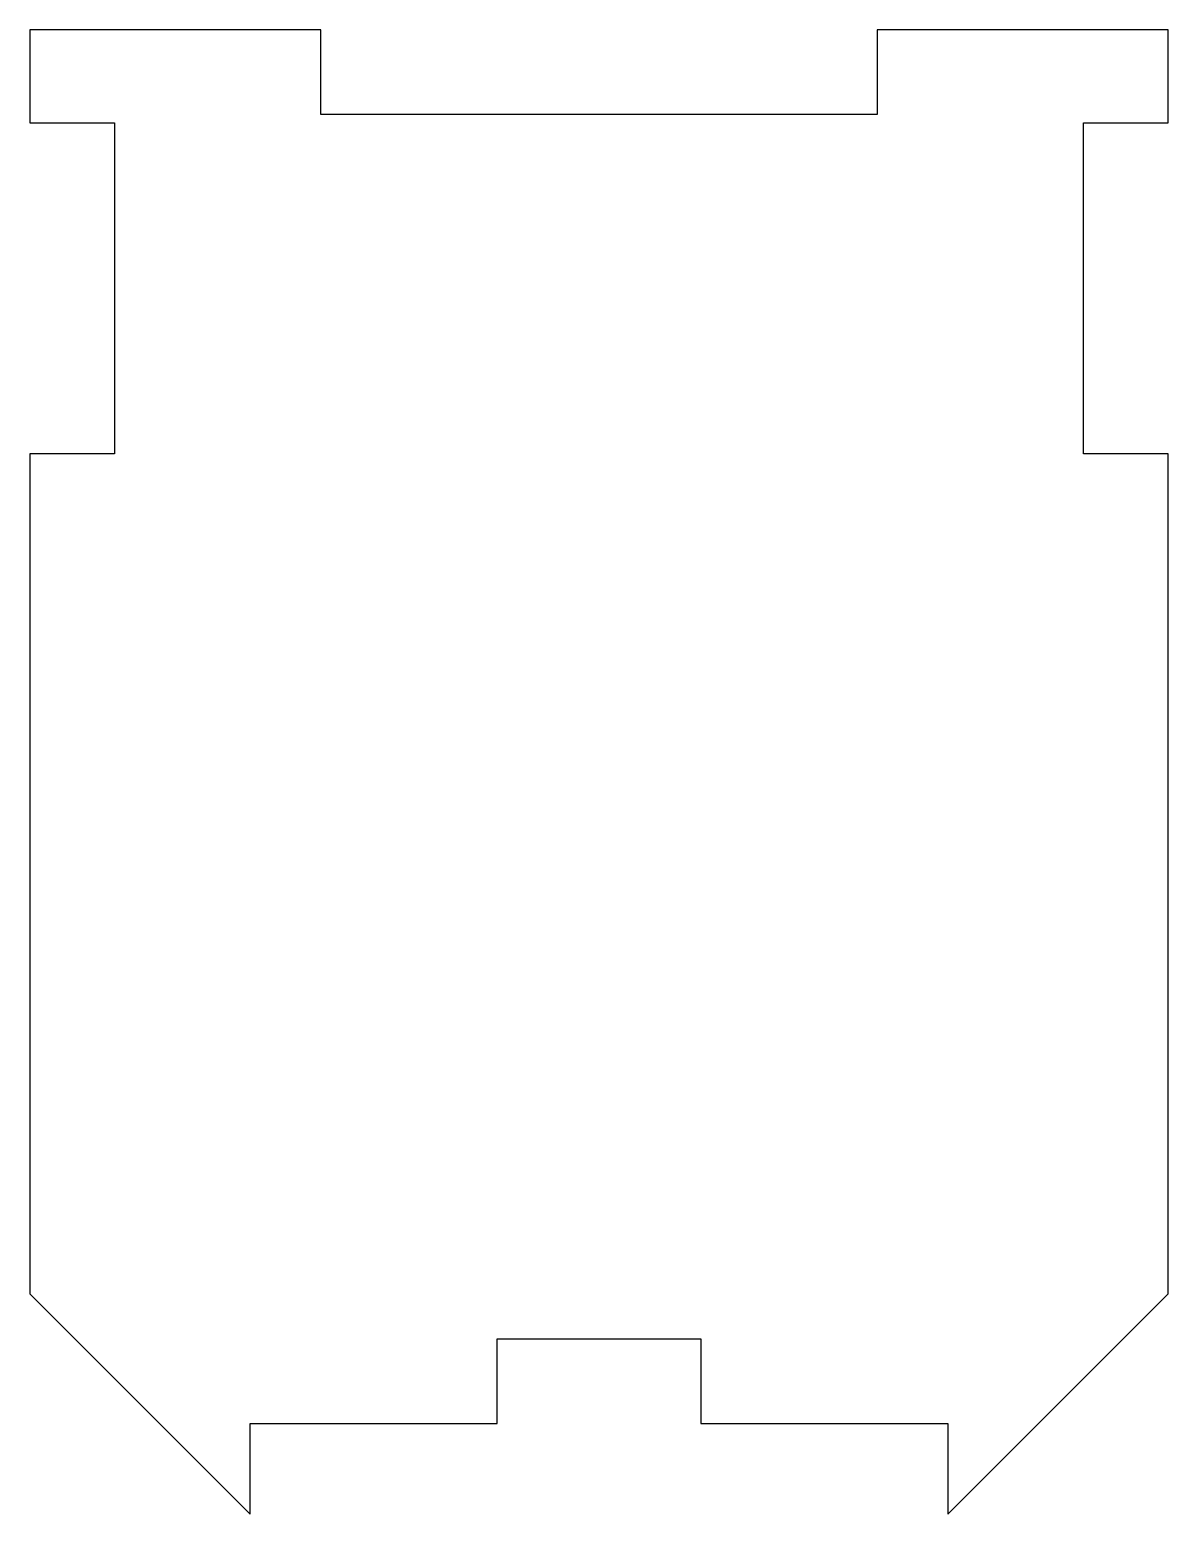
# Model space of a CAD drawing. Header units: millimetres. Extents: x -20.1 to 20.2, y -27.4 to 25.2.
import ezdxf

# ---------------------------------------------------------------- set-up
doc = ezdxf.new("R2010")
doc.units = ezdxf.units.MM
doc.layers.add('PERIMETER', color=5, linetype='CONTINUOUS')

msp = doc.modelspace()

# ---------------------------------------------------------------- linework, layer by layer
at = {"layer": 'PERIMETER'}
msp.add_lwpolyline([(-20.15, -19.562), (-12.35, -27.362), (-12.35, -24.15), (-3.6, -24.15), (-3.6, -21.15), (3.6, -21.15), (3.6, -24.15), (12.35, -24.15), (12.35, -27.362), (20.15, -19.562), (20.15, 10.15), (17.15, 10.15), (17.15, 21.85), (20.15, 21.85), (20.15, 25.15), (9.85, 25.15), (9.85, 22.15), (-9.85, 22.15), (-9.85, 25.15), (-20.15, 25.15), (-20.15, 21.85), (-17.15, 21.85), (-17.15, 10.15), (-20.15, 10.15)], close=True, dxfattribs=at)

doc.saveas('drawing.dxf')
